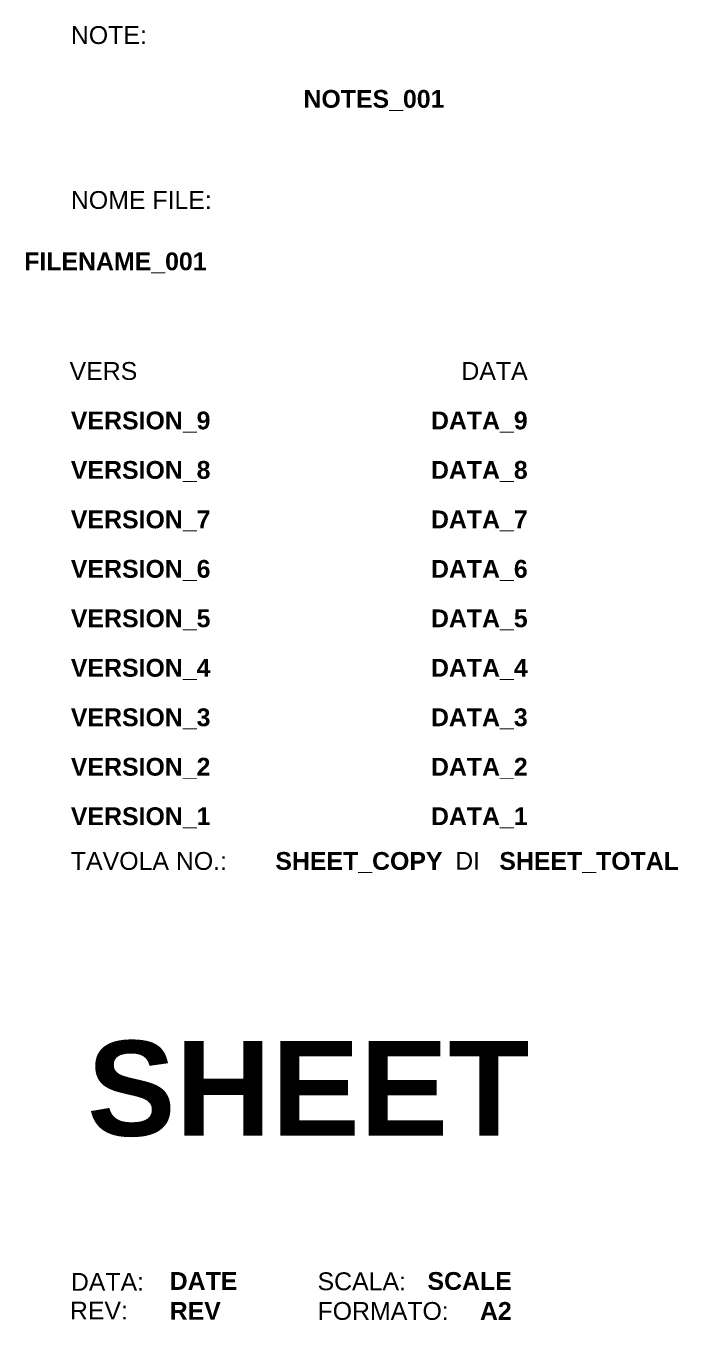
# Model space of a CAD drawing. Header units: metres. Extents: x -54 to 12, y 2 to 263.
# Drawn here: x -53.5 to 12.4, y 1.6 to 132.4 of the extents above; entities that cross this region are included whole.
import ezdxf
from ezdxf.enums import TextEntityAlignment as Align

# ---------------------------------------------------------------- set-up
doc = ezdxf.new("R2010")
doc.units = ezdxf.units.M
doc.header["$LTSCALE"] = 5
doc.header["$MEASUREMENT"] = 0
doc.layers.add('G-ANNO-TEXT', color=3, linetype='Continuous', lineweight=18)
doc.styles.add('ARIAL', font='arial.ttf')
doc.styles.add('ARIAL-BOLD', font='')
doc.styles.get('ARIAL-BOLD').set_extended_font_data('Arial', bold=True)

msp = doc.modelspace()

# ---------------------------------------------------------------- texts
at = {"layer": 'G-ANNO-TEXT', "style": 'ARIAL'}
for s, p in [('NOTE:', (-49, 132.35)), ('NOME FILE:', (-49, 115.68)), ('TAVOLA NO.:', (-49, 48.88))]:
    msp.add_text(s, height=1.8, dxfattribs=at).set_placement(p, align=Align.TOP_LEFT)
for s, p in [('VERS', (-49.13, 97.5)), ('DI', (-10.14, 47.99)), ('DATA:', (-49, 5.44)), ('SCALA:', (-24.06, 5.5)), ('REV:', (-49.1, 2.54)), ('FORMATO:', (-24.06, 2.5))]:
    msp.add_text(s, height=1.8, dxfattribs=at).set_placement(p, align=Align.MIDDLE_LEFT)
at = {"layer": 'G-ANNO-TEXT'}
for s, style, p in [('DATA', 'ARIAL', (-2.81, 97.5)), ('A2', 'ARIAL-BOLD', (-4.42, 2.5))]:
    msp.add_text(s, height=1.8, dxfattribs=dict(at, style=style)).set_placement(p, align=Align.MIDDLE_RIGHT)
at = {"layer": 'G-ANNO-TEXT', "style": 'ARIAL-BOLD'}
for tag, p, s in [('NOTES_001', (-25.48, 124.1), '-'), ('FILENAME_001', (-53.72, 107.68), 'ELEMENTAL-QUINTA-MONROY-ARQ copia.dwg')]:
    msp.add_attdef(tag, p, s, height=1.8, dxfattribs=at)
for tag, text, p in [('VERSION_9', '', (-49, 92.5)), ('VERSION_8', '', (-49, 87.5)), ('VERSION_7', '', (-49, 82.5)), ('VERSION_6', '', (-49, 77.5)), ('VERSION_5', '', (-49, 72.5)), ('VERSION_4', '', (-49, 67.5)), ('VERSION_3', '', (-49, 62.5)), ('VERSION_2', '', (-49, 57.5)), ('VERSION_1', 'A', (-49, 52.5)), ('SHEET_TOTAL', '999', (-5.68, 47.98)), ('DATE', '2017/04/10', (-39.01, 5.53)), ('REV', 'A', (-39.01, 2.51))]:
    msp.add_attdef(tag, text=text, height=1.8, dxfattribs=at).set_placement(p, align=Align.MIDDLE_LEFT)
for tag, text, p in [('DATA_9', '', (-2.81, 92.5)), ('DATA_8', '', (-2.81, 87.5)), ('DATA_7', '', (-2.81, 82.5)), ('DATA_6', '', (-2.81, 77.5)), ('DATA_5', '', (-2.81, 72.5)), ('DATA_4', '', (-2.81, 67.5)), ('DATA_3', '', (-2.81, 62.5)), ('DATA_2', '', (-2.81, 57.5)), ('DATA_1', 'YYYY.MM.DD', (-2.81, 52.5)), ('SHEET_COPY', '000', (-11.42, 47.98)), ('SCALE', '1:0000', (-4.42, 5.53))]:
    msp.add_attdef(tag, text=text, height=1.8, dxfattribs=at).set_placement(p, align=Align.MIDDLE_RIGHT)
msp.add_attdef('SHEET', text='A000', height=9.6, dxfattribs=at).set_placement((-25, 25), align=Align.MIDDLE_CENTER)

doc.saveas('drawing.dxf')
